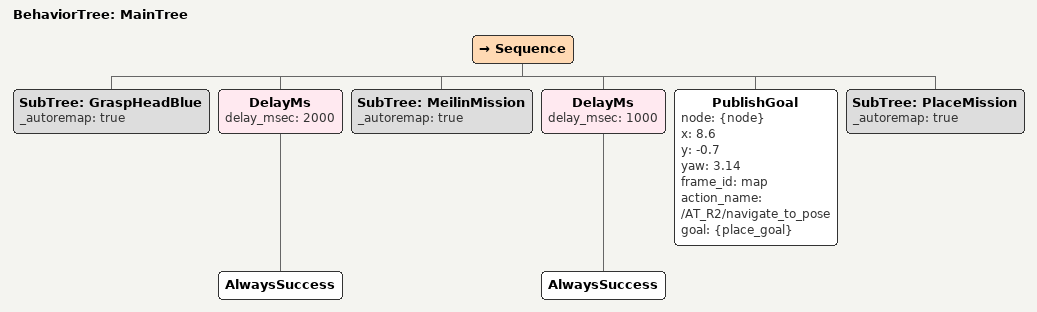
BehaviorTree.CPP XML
<?xml version="1.0"?>
<root BTCPP_format="4" main_tree_to_execute="MainTree">

  <include path="grasp_head_blue.xml"/>
  <include path="meilin_mission.xml"/>
  <include path="place_mission_blue_match.xml"/>

  <BehaviorTree ID="MainTree">
    <Sequence>
      <SubTree ID="GraspHeadBlue"    _autoremap="true"/>
      <DelayMs delay_msec="2000">
          <AlwaysSuccess/>
      </DelayMs>

      <SubTree ID="MeilinMission" _autoremap="true"/>
      <DelayMs delay_msec="1000">
          <AlwaysSuccess/>
      </DelayMs>

      <PublishGoal node="{node}"
                   x="8.6"
                   y="-0.7"
                   yaw="3.14"
                   frame_id="map"
                   action_name="/AT_R2/navigate_to_pose"
                   goal="{place_goal}"/>

      <SubTree ID="PlaceMission" _autoremap="true"/>

    </Sequence>
  </BehaviorTree>

</root>
